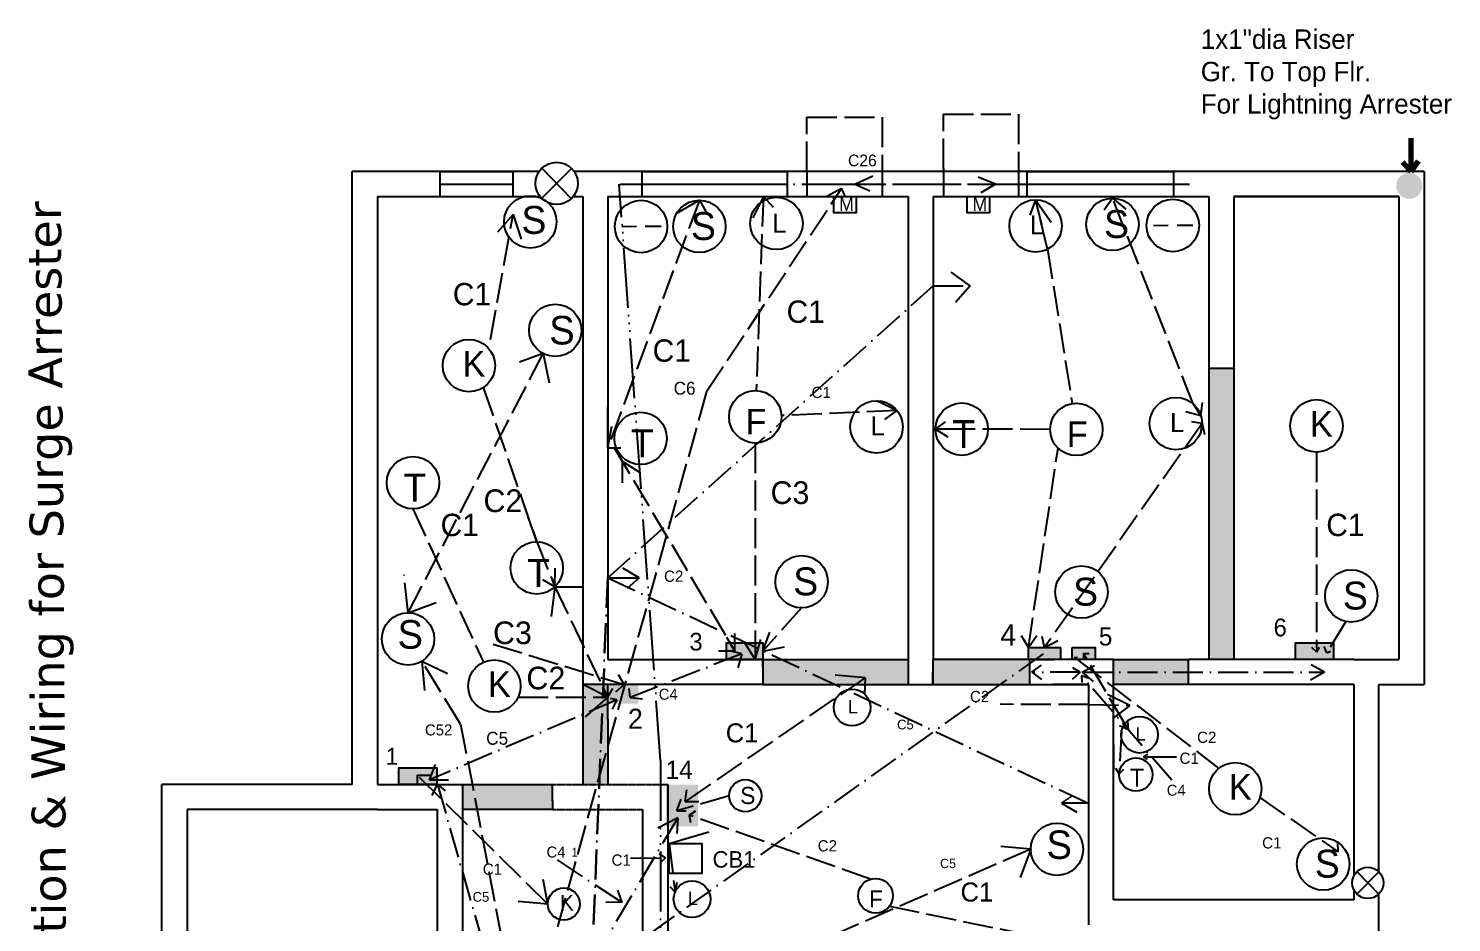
# Model space of a CAD drawing. Header units: inches. Extents: x 1248 to 4177, y -447 to 445.
# Drawn here: x 3608 to 4177, y 88 to 445 of the extents above; entities that cross this region are included whole.
import ezdxf

# ---------------------------------------------------------------- set-up
doc = ezdxf.new("R2010")
doc.units = ezdxf.units.IN
for name, pattern in [('ACAD_ISO02W100', [15, 12, -3]), ('ACAD_ISO06W100', [36, 24, -3, 0, -3, 0, -3, 0, -3]), ('ACAD_ISO10W100', [18, 12, -3, 0, -3]), ('HIDDEN2', [0.1875, 0.125, -0.0625])]:
    doc.linetypes.add(name, pattern=pattern)

msp = doc.modelspace()

# ---------------------------------------------------------------- hatches: boundary and pattern name
at = {"lineweight": 211}
msp.add_hatch(color=176, dxfattribs=at).paths.add_polyline_path([(4154.54, 382.23, 1), (4164.94, 382.23, 1)])
for color, points in [(3, [(4089.64, 309.42), (4079.64, 309.42), (4079.64, 240.92), (4079.64, 192.92), (4089.64, 192.92), (4089.64, 240.92)]), (3, [(3959.64, 192.92), (3901.64, 192.92), (3901.64, 190), (3901.64, 182.92), (3959.64, 182.92)]), (3, [(4008.08, 192.92), (3969.64, 192.92), (3969.54, 182.92), (4008.08, 182.92)]), (3, [(4071.64, 192.92), (4041.64, 192.92), (4041.64, 182.92), (4071.64, 182.92)]), (3, [(3839.64, 169.14), (3839.64, 182.92), (3829.64, 182.92), (3829.64, 168.92), (3829.64, 142.92), (3839.64, 142.92)]), (8, [(3851.89, 182.96), (3839.64, 182.96), (3839.64, 175.23), (3851.89, 175.23)]), (3, [(3817.64, 142.92), (3781.64, 142.92), (3781.64, 132.92), (3817.64, 132.92), (3817.64, 136.41)]), (8, [(3875.68, 142.92), (3862.88, 142.92), (3862.88, 126.2), (3875.68, 126.2)])]:
    msp.add_hatch(color=color).paths.add_polyline_path(points)
at = {"linetype": 'ACAD_ISO02W100'}
for points in [[(3901.64, 199.63), (3887.03, 199.63), (3887.03, 192.92), (3901.64, 192.92)], [(4129.57, 199.39), (4114.14, 199.39), (4114.14, 193.04), (4129.57, 193.04)], [(4020.5, 197.74), (4007.67, 197.74), (4007.67, 192.92), (4020.5, 192.92)], [(4034.26, 197.74), (4025.06, 197.74), (4025.06, 192.92), (4034.26, 192.92)], [(3771.45, 149.41), (3756.02, 149.41), (3756.02, 143.05), (3771.45, 143.05)]]:
    msp.add_hatch(color=252, dxfattribs=at).paths.add_polyline_path(points)

# ---------------------------------------------------------------- linework, layer by layer
for p, q in [((3919.19, 387.92), (3919.19, 409.66)), ((3919.19, 409.66), (3949.26, 409.66)), ((3949.26, 409.66), (3949.26, 387.92)), ((3973.68, 389.12), (3973.68, 410.87)), ((3973.68, 410.87), (4003.74, 410.87)), ((4003.74, 410.87), (4003.74, 389.12)), ((3876.24, 376.49), (3839.64, 277.52)), ((3876.24, 376.49), (3867.11, 371.15)), ((3876.24, 376.49), (3879.01, 371.75)), ((3901.8, 377.92), (3897.54, 369.48)), ((3901.8, 377.92), (3898.94, 300.39)), ((3901.8, 377.92), (3905.69, 373.72)), ((4010.51, 376.69), (4008.19, 370.46)), ((4015.26, 356.89), (4010.51, 376.69)), ((4010.51, 376.69), (4012.89, 366.79)), ((4010.51, 376.69), (4016.75, 367.66)), ((4041.22, 377.31), (4037.88, 372.56)), ((4073.46, 295.09), (4041.22, 377.31)), ((4041.22, 377.31), (4046.5, 372.97)), ((3792.87, 320.84), (3801.86, 370.75)), ((4015.26, 356.89), (4025.15, 295.23)), ((3789.92, 301.59), (3811.28, 239.99)), ((3955.12, 292.46), (3946.99, 296.33)), ((4076.54, 290.34), (4077.16, 295.59)), ((3839.64, 277.52), (3839.64, 293.89)), ((3839.64, 281.31), (3839.64, 293.89)), ((3839.64, 277.52), (3839.64, 290.42)), ((3955.12, 292.46), (3909.02, 290.39)), ((3955.12, 292.46), (3950.23, 288.79)), ((4076.54, 290.34), (4070.58, 291.94)), ((4073.46, 295.09), (4076.54, 290.34)), ((3839.64, 277.52), (3841.29, 286.23)), ((3970.57, 284.97), (3974.6, 287.9)), ((3977.19, 284.97), (3970.57, 284.97)), ((3970.57, 284.97), (3975.43, 281.95)), ((4016.34, 284.89), (3977.19, 284.97)), ((4077.01, 287.23), (4014.08, 197.74)), ((4077.01, 287.23), (4072.77, 287.85)), ((4077.01, 287.23), (4076.34, 283.55)), ((4077.01, 287.23), (4078.03, 282.88)), ((3898.56, 279.45), (3898.56, 192.92)), ((3839.64, 277.52), (3844.85, 277.52)), ((3842.24, 277.52), (3890.47, 196.27)), ((3843.95, 274.64), (3845.4, 272.2)), ((4007.67, 197.74), (4019.47, 277.43)), ((4122.68, 275.83), (4122.68, 199.43)), ((3845.4, 272.2), (3845.4, 263.52)), ((3845.4, 272.2), (3852.79, 267.5)), ((3761.88, 253.12), (3790, 191.84)), ((3811.28, 239.99), (3807.82, 249.98)), ((3811.28, 239.99), (3818.53, 221.96)), ((3818.53, 221.96), (3818.68, 229.46)), ((3818.53, 221.96), (3813.78, 224.76)), ((3818.53, 221.96), (3816.76, 207.61)), ((3818.53, 221.96), (3839.64, 177.93)), ((3818.53, 221.96), (3829.64, 221.96)), ((3917.07, 213.53), (3901.64, 196.27)), ((4134.38, 208.1), (4126.81, 195.63)), ((3793.86, 199.07), (3846.15, 182.92)), ((3890.47, 196.27), (3887.26, 201.68)), ((3890.47, 196.27), (3890.47, 203.36)), ((3898.56, 192.92), (3894.34, 199.63)), ((3898.56, 192.92), (3900.76, 200.85)), ((3901.64, 196.27), (3904.33, 203.85)), ((4007.67, 197.74), (4004.91, 202.32)), ((4007.67, 197.74), (4011.03, 202.52)), ((4014.08, 197.74), (4013.17, 202.12)), ((4014.08, 197.74), (4019.36, 200.47)), ((4122.68, 199.43), (4122.82, 195.91)), ((3890.47, 196.27), (3883.94, 196.27)), ((3901.64, 196.27), (3910.26, 197.93)), ((4027.18, 192.92), (4026.13, 193.84)), ((4026.13, 193.84), (4027.23, 193.78)), ((4026.13, 193.84), (4026.24, 193.2)), ((4046.17, 167.22), (4029.66, 195.33)), ((4029.66, 195.33), (4029.66, 192.92)), ((4029.66, 195.33), (4031.96, 195.33)), ((4122.82, 195.91), (4120.87, 197.73)), ((4122.75, 195.97), (4123.93, 197.9)), ((4126.81, 195.63), (4125.76, 198.15)), ((4126.81, 195.63), (4128.29, 196.25)), ((4027.18, 192.92), (4083.67, 149.41)), ((3839.64, 177.93), (3829.64, 182.92)), ((3846.15, 182.92), (3842.72, 179.91)), ((3846.15, 182.92), (3843.96, 186.76)), ((3803.88, 177.93), (3839.64, 177.93)), ((3839.64, 177.93), (3829.64, 169.14)), ((3839.64, 177.93), (3837.75, 179.71)), ((3839.64, 177.93), (3837.8, 181.76)), ((3839.64, 177.93), (3837.8, 181.76)), ((3839.64, 177.93), (3841.73, 181.38)), ((4047.65, 164.8), (4043.96, 166.4)), ((4046.17, 167.22), (4047.65, 164.8)), ((4047.65, 164.8), (4047.35, 168.48)), ((4044.88, 164.3), (4043.94, 147.29)), ((4053.64, 153.96), (4055.31, 155.06)), ((4066.85, 153.89), (4053.64, 153.96)), ((4053.64, 153.96), (4055.12, 152.94)), ((4043.94, 147.29), (4042.54, 149.42)), ((4043.94, 147.29), (4045.73, 149.09)), ((4100.12, 137.73), (4131.38, 116.05)), ((4131.38, 116.05), (4131.23, 119.86)), ((4131.38, 116.05), (4129.02, 116.68))]:
    msp.add_line(p, q, dxfattribs=at)
at = {"color": 0, "lineweight": 211}
for q in [(4160.48, 401.3), (4163.45, 392.21), (4157.13, 391.65)]:
    msp.add_line((4160.48, 387.92), q, dxfattribs=at)
for p, q in [((3812.22, 387.92), (3737.64, 387.92)), ((3737.64, 142.92), (3737.64, 387.92)), ((4165.64, 387.92), (3826.26, 387.92)), ((4165.64, 387.92), (4165.64, 335.42)), ((3747.64, 377.92), (3812.65, 377.92)), ((3747.64, 377.92), (3747.64, 142.92)), ((3747.64, 377.92), (3812.65, 377.92)), ((3825.83, 377.92), (3829.64, 377.92)), ((3825.83, 377.92), (3829.64, 377.92)), ((3829.64, 377.92), (3829.64, 182.92)), ((3839.64, 377.92), (3959.64, 377.92)), ((3839.64, 377.92), (3839.64, 202.92)), ((3839.64, 377.92), (3839.64, 202.92)), ((3839.64, 377.92), (3959.64, 377.92)), ((3959.64, 377.92), (3959.64, 202.92)), ((3959.64, 377.92), (3959.64, 367.92)), ((3969.64, 377.92), (4079.64, 377.92)), ((3969.64, 377.92), (3969.64, 202.92)), ((4014.64, 377.92), (4024.64, 377.92)), ((4079.64, 377.92), (4079.64, 240.92)), ((4089.64, 377.92), (4155.64, 377.92)), ((4155.64, 377.92), (4089.64, 377.92)), ((4089.64, 377.92), (4089.64, 240.92)), ((4155.64, 377.92), (4155.64, 192.92)), ((4165.64, 377.92), (4165.64, 182.92)), ((3829.64, 224.69), (3829.64, 224.69)), ((3839.64, 192.92), (3901.64, 192.92)), ((4017.74, 192.92), (4008.08, 192.92)), ((4008.08, 192.92), (4008.08, 182.92)), ((4041.64, 192.92), (4017.74, 192.92)), ((4041.64, 192.92), (4031.64, 192.92)), ((4041.64, 96.92), (4041.64, 192.92)), ((4137.64, 192.92), (4071.64, 192.92)), ((4071.64, 182.92), (4071.64, 192.92)), ((4137.64, 192.92), (4155.64, 192.92)), ((3846.15, 182.92), (3845.28, 182.15)), ((4008.08, 182.92), (4031.64, 182.92)), ((4031.64, 182.92), (4017.56, 182.92)), ((4031.64, 182.92), (4031.64, 87.97)), ((4137.64, 182.92), (4071.64, 182.92)), ((4137.64, 182.92), (4137.64, 106.54)), ((4147.64, 108.05), (4147.64, 182.92)), ((4147.64, 182.92), (4165.64, 182.92)), ((3839.64, 177.93), (3839.97, 179.21)), ((3829.64, 169.14), (3829.64, 168.92)), ((4041.64, 159.01), (4041.64, 149.01)), ((3737.64, 142.92), (3661.64, 142.92)), ((3661.64, -375.08), (3661.64, 142.92)), ((3747.64, 142.92), (3771.64, 142.92)), ((3771.64, 142.92), (3781.64, 142.92)), ((3781.64, 142.92), (3781.64, 64.41)), ((3817.64, 136.41), (3817.64, 142.92)), ((3863.64, 142.92), (3863.64, 100.41)), ((3817.64, 136.41), (3817.64, 136.41)), ((3863.64, 136.41), (3863.64, 64.41)), ((3747.64, 132.92), (3671.64, 132.92)), ((3671.64, 132.92), (3671.64, 50.92)), ((3747.64, 132.92), (3737.64, 132.92)), ((3747.64, 132.92), (3771.64, 132.92)), ((3771.64, 55.63), (3771.64, 132.92)), ((3853.64, 64.41), (3853.64, 132.92)), ((4137.64, 96.92), (4041.64, 96.92)), ((4137.64, 100.73), (4137.64, 96.92)), ((4147.64, -101.77), (4147.64, 99.22)), ((4031.64, 95.18), (4031.64, 86.92))]:
    msp.add_line(p, q)
at = {"color": 3, "linetype": 'ByBlock'}
for p, q in [((3801.86, 387.92), (3772.58, 387.92)), ((3772.58, 387.92), (3772.58, 377.92)), ((3801.86, 377.92), (3801.86, 387.92)), ((3853.24, 387.92), (3853.24, 377.92)), ((3911.48, 377.92), (3911.48, 387.92)), ((4006.97, 387.92), (4006.97, 377.92)), ((4065.66, 377.92), (4065.66, 387.92)), ((3772.58, 377.92), (3801.86, 377.92)), ((3853.24, 377.92), (3882.51, 377.92)), ((3882.2, 377.92), (3911.48, 377.92)), ((4006.97, 377.92), (4036.25, 377.92)), ((4036.38, 377.92), (4065.66, 377.92)), ((3969.54, 182.92), (3969.64, 192.92)), ((3829.64, 168.92), (3829.64, 142.92)), ((3839.64, 169.14), (3839.64, 142.92)), ((3781.64, 142.92), (3817.64, 142.92)), ((3817.64, 132.92), (3781.64, 132.92))]:
    msp.add_line(p, q, dxfattribs=at)
at = {"color": 3}
for p, q in [((3772.58, 387.92), (3801.86, 387.92)), ((3853.24, 387.92), (3911.48, 387.92)), ((4006.97, 387.92), (4065.25, 387.92)), ((3772.58, 382.92), (3801.86, 382.92)), ((3853.24, 382.92), (3911.48, 382.92)), ((4007.01, 382.92), (4065.25, 382.92)), ((3772.58, 377.92), (3801.86, 377.92)), ((4079.64, 309.42), (4089.64, 309.42)), ((4079.64, 309.42), (4079.64, 240.92)), ((4089.64, 309.42), (4089.64, 240.92)), ((4079.64, 240.92), (4079.64, 192.92)), ((4089.64, 240.92), (4089.64, 192.92)), ((3829.64, 210.47), (3829.64, 210.47)), ((3901.64, 192.92), (3959.64, 192.92)), ((4008.08, 192.92), (3969.64, 192.92)), ((4041.64, 192.92), (4071.64, 192.92)), ((3839.64, 182.92), (3829.64, 182.92)), ((3829.64, 182.92), (3829.64, 168.92)), ((3839.64, 169.14), (3839.64, 182.92)), ((3901.64, 182.92), (3959.64, 182.92)), ((3969.54, 182.92), (4008.08, 182.92)), ((4071.64, 182.92), (4041.64, 182.92))]:
    msp.add_line(p, q, dxfattribs=at)
at = {"color": 0}
for p, q in [((3825.22, 389.19), (3813.26, 377.23)), ((3813.38, 389.3), (3825.1, 377.11)), ((3845.24, 365.98), (3851.1, 366.07)), ((3860.99, 365.99), (3854.66, 365.99)), ((4057.59, 366.39), (4063.46, 366.47)), ((4073.35, 366.39), (4067.01, 366.39)), ((3839.64, 310.25), (3839.64, 277.52)), ((3864.12, 119.44), (3880.06, 124.03)), ((4147.62, 108.07), (4138.76, 99.2)), ((4138.85, 108.15), (4147.53, 99.12))]:
    msp.add_line(p, q, dxfattribs=at)
at = {"color": 3, "linetype": 'ACAD_ISO02W100'}
for p, q in [((3853.24, 387.92), (3911.48, 387.92)), ((4007.01, 387.92), (4065.25, 387.92)), ((3879.08, 299.99), (3932.99, 381.15)), ((3932.99, 381.15), (3927.1, 377.92)), ((3932.99, 381.15), (3934.35, 377.92)), ((3938.33, 382.96), (3945.51, 386.18)), ((3938.33, 382.96), (3994.51, 382.96)), ((3938.33, 382.96), (3944.31, 380.29)), ((3994.51, 382.96), (3987.56, 385.64)), ((3994.51, 382.96), (3988.66, 379.47)), ((3759.91, 211.59), (3813.85, 315.19)), ((3813.85, 315.19), (3804.35, 311.79)), ((3813.85, 315.19), (3816.21, 303.5)), ((3879.08, 299.99), (3809.98, 51.82)), ((3759.91, 211.59), (3758.34, 226.71)), ((3759.91, 211.59), (3772.29, 216.16)), ((3780.9, 167.09), (3765.41, 192.2)), ((3765.41, 192.2), (3766.49, 180.54)), ((3765.41, 192.2), (3775.64, 187.31)), ((3780.9, 167.09), (3802.98, 51.82)), ((4008.58, 117.07), (3886.44, 63.88)), ((4008.58, 117.07), (3995.25, 118.33)), ((4008.58, 117.07), (4003.72, 104.14))]:
    msp.add_line(p, q, dxfattribs=at)
at = {"color": 0, "linetype": 'ACAD_ISO02W100'}
for p, q in [((3919.19, 387.92), (3919.19, 377.92)), ((3949.26, 387.92), (3949.26, 377.92)), ((3973.68, 389.12), (3973.68, 377.92)), ((4003.74, 389.12), (4003.74, 377.92)), ((3801.86, 370.75), (3795.6, 363.65)), ((3801.86, 370.75), (3805.07, 360.92)), ((3942.5, 185.65), (3870.59, 136.21)), ((3942.5, 185.65), (3929.99, 186.69)), ((3942.5, 185.65), (3942.21, 179.12)), ((4048.1, 174.6), (4039.25, 179)), ((4031.64, 174.94), (3996.32, 175.01)), ((4031.64, 174.94), (4048.1, 174.6)), ((4048.1, 174.6), (4041.64, 169.64)), ((3815.68, 95.2), (3763.52, 146.7)), ((3763.52, 146.7), (3763.52, 142.92)), ((3763.52, 146.7), (3768.93, 146.7)), ((3888.17, 138.48), (3867.3, 132.42)), ((3867.3, 132.42), (3868.91, 137.05)), ((3870.59, 136.21), (3871.28, 140.8)), ((4031.64, 141.73), (4031.64, 141.73)), ((3867.3, 132.42), (3871.01, 132.39)), ((3870.59, 136.21), (3876.03, 136.16)), ((3872.12, 130.75), (3874.86, 132.46)), ((3944.53, 105.15), (3872.12, 130.75)), ((3872.12, 130.75), (3872.71, 127.74)), ((3864.12, 119.44), (3866.55, 99.95)), ((3862.73, 113.65), (3860.18, 115.39)), ((3848.8, 113.54), (3862.73, 113.65)), ((3862.73, 113.65), (3860.72, 111.75)), ((3815.68, 95.2), (3813.83, 105.03)), ((3866.55, 99.95), (3867.35, 103.91)), ((3866.55, 99.95), (3864.62, 102.07)), ((3815.68, 95.2), (3803.86, 96.22)), ((3952.15, 94.29), (4019.69, 80.45))]:
    msp.add_line(p, q, dxfattribs=at)
at = {"color": 163, "linetype": 'ACAD_ISO06W100', "lineweight": 25}
for p, q in [((3860.72, 152.49), (3844.25, 382.87)), ((3844.6, 382.9), (4071.98, 382.9)), ((3860.72, 152.49), (3860.72, 54.59))]:
    msp.add_line(p, q, dxfattribs=at)
at = {"color": 0, "linetype": 'ACAD_ISO10W100', "lineweight": 25}
for p, q in [((3984.38, 342.27), (3976.76, 347.76)), ((3969.64, 342.27), (3984.38, 342.27)), ((3984.38, 342.27), (3978.54, 335.67)), ((3852.15, 225.56), (3845.7, 229.48)), ((3839.64, 225.56), (3852.15, 225.56)), ((3852.15, 225.56), (3847.38, 221.36))]:
    msp.add_line(p, q, dxfattribs=at)
at = {"color": 57, "linetype": 'ACAD_ISO10W100'}
for q in [(3969.64, 342.27), (4031.64, 135.44)]:
    msp.add_line((3839.64, 225.56), q, dxfattribs=at)
at = {"color": 57, "linetype": 'ACAD_ISO10W100', "lineweight": 30}
msp.add_line((3839.64, 225.56), (3832.51, 50.72), dxfattribs=at)
at = {"linetype": 'ByBlock'}
for p, q in [((3839.64, 202.92), (3839.64, 192.92)), ((3959.64, 202.92), (3959.64, 182.97)), ((3969.64, 202.92), (3969.54, 182.92)), ((3839.64, 192.92), (3901.64, 192.92)), ((3901.64, 192.92), (3901.64, 182.92)), ((3901.64, 190), (3901.64, 192.92)), ((3901.64, 182.92), (3839.64, 182.92)), ((3959.64, 182.97), (3969.54, 182.92))]:
    msp.add_line(p, q, dxfattribs=at)
at = {"color": 1, "linetype": 'ACAD_ISO10W100'}
for p, q in [((4013.6, 195.25), (3805.32, 47.01)), ((3893.22, 195.25), (3848.64, 177.75)), ((3893.22, 195.25), (3888.78, 196.27)), ((3893.22, 195.25), (3891.55, 189.59)), ((4009.07, 187.9), (4012.9, 190.64)), ((4028.38, 187.88), (4009.07, 187.9)), ((4009.07, 187.9), (4012.9, 184.88)), ((4028.38, 187.88), (4025.09, 184.88)), ((4028.38, 187.88), (4025.36, 189.57)), ((4029.11, 187.88), (4034.03, 190.53)), ((4029.11, 187.88), (4125.92, 187.88)), ((4029.11, 187.88), (4033.48, 184.14)), ((4125.92, 187.88), (4120.3, 184.61)), ((4125.92, 187.88), (4120.61, 190.85)), ((4064.94, 144.68), (4028.81, 186.53)), ((4028.81, 186.53), (4028.92, 183.73)), ((4028.81, 186.53), (4031.96, 185.45)), ((3843.25, 176.78), (3768.48, 144.85)), ((3843.25, 176.78), (3840.78, 177.31)), ((3843.25, 176.78), (3841.45, 173.11)), ((3848.64, 177.75), (3848.27, 181.28)), ((3848.64, 177.75), (3853.53, 177.22)), ((3768.48, 144.85), (3770.88, 150.98)), ((3768.48, 144.85), (3776.07, 144.85)), ((3771.47, 143.08), (3769.39, 138.52)), ((3771.64, 142.92), (3798.48, 49.1)), ((3771.64, 142.92), (3774.75, 140.42)), ((3867.59, 129.68), (3816.22, 42.7)), ((3867.59, 129.68), (3859.65, 125.48)), ((3867.59, 129.68), (3867.24, 123.32)), ((3819.45, 112.79), (3845.47, 95.83)), ((3845.47, 95.83), (3843.71, 100.74)), ((3845.47, 95.83), (3838.91, 95.94))]:
    msp.add_line(p, q, dxfattribs=at)
at = {"linetype": 'HIDDEN2'}
for p, q in [((3817.64, 142.92), (3863.64, 142.92)), ((3817.64, 136.41), (3817.64, 132.92)), ((3817.64, 132.92), (3853.64, 132.92))]:
    msp.add_line(p, q, dxfattribs=at)
at = {"color": 0, "linetype": 'ACAD_ISO10W100'}
for p, q in [((4020.93, 135.44), (4024.8, 138.12)), ((4031.64, 135.44), (4020.93, 135.44)), ((4020.93, 135.44), (4027.03, 131.94))]:
    msp.add_line(p, q, dxfattribs=at)
at = {"color": 0}
for points in [[(3929.89, 377.92), (3938.8, 377.92), (3938.8, 371.46), (3929.89, 371.46)], [(3983.17, 377.92), (3992.08, 377.92), (3992.08, 371.46), (3983.17, 371.46)], [(3901.64, 192.92), (3887.03, 192.92), (3887.03, 199.63), (3901.64, 199.63)], [(4114.16, 193.07), (4129.59, 193.07), (4129.59, 199.43), (4114.16, 199.43)], [(4020.5, 192.92), (4007.67, 192.92), (4007.67, 197.74), (4020.5, 197.74)], [(4025.06, 197.74), (4034.26, 197.74), (4034.26, 192.92), (4025.06, 192.92)], [(4008.08, 192.92), (4017.74, 192.92), (4017.74, 192.92), (4008.08, 192.92)], [(3756.04, 143.08), (3771.47, 143.08), (3771.47, 149.44), (3756.04, 149.44)], [(3864.12, 119.44), (3877.29, 119.44), (3877.29, 107.39), (3864.12, 107.39)]]:
    msp.add_lwpolyline(points, close=True, dxfattribs=at)
for centre, radius in [((3819.24, 383.21), 8.45), ((3808.73, 367.81), 10.47), ((3852.96, 365.98), 10.47), ((3876.24, 366.02), 10.47), ((3907.03, 367.2), 10.47), ((4010.51, 366.22), 10.47), ((4041.22, 366.84), 10.47), ((4065.32, 366.39), 10.47), ((3818.69, 324.48), 10.47), ((3784.21, 310.36), 10.47), ((3898.56, 289.92), 10.47), ((3946.99, 285.86), 10.47), ((4066.54, 287.23), 10.47), ((4122.68, 286.3), 10.47), ((3852.79, 281.31), 10.47), ((3981.04, 284.97), 10.47), ((4026.81, 284.89), 10.47), ((3761.88, 263.59), 10.47), ((3811.28, 229.52), 10.47), ((3917.07, 224), 10.47), ((4028.84, 219.88), 10.47), ((4136.59, 218.34), 10.47), ((3759.91, 201.12), 10.47), ((3794.37, 182.32), 10.47), ((3937.23, 173.74), 7.33), ((4052.07, 162.87), 7.33), ((4050.57, 146.92), 6.65), ((4090.27, 141.28), 10.47), ((3894.59, 138.48), 6.42), ((4019.05, 117.07), 10.47), ((4125.38, 111.17), 10.47), ((4143.19, 103.64), 6.27), ((3873.31, 97.12), 7.33), ((3946.6, 98.49), 6.97), ((3822.1, 95.2), 6.42)]:
    msp.add_circle(centre, radius, dxfattribs=at)

# ---------------------------------------------------------------- texts
at = {"color": 0, "lineweight": 211, "insert": (4076.49, 444.72), "char_height": 7.7568, "width": 182.4987, "attachment_point": 1}
msp.add_mtext('1x1"dia Riser\\PGr. To Top Flr. \\PFor Lightning Arrester ', dxfattribs=at)
at = {"color": 3, "linetype": 'ACAD_ISO02W100', "attachment_point": 1}
for s, insert, char_height, width in [('C26', (3935.6, 394.72), 4.685, 2627.9136), ('C6', (3865.98, 303.89), 5.115, 117.6106), ('C52', (3766.67, 167.01), 4.442, 102.1467), ('C5', (3972.37, 113.27), 3.719, 85.0461)]:
    msp.add_mtext(s, dxfattribs=dict(at, insert=insert, char_height=char_height, width=width))
at = {"color": 0, "lineweight": 211, "insert": (3611.14, -79.47), "char_height": 13.4407, "width": 489.7709, "attachment_point": 1, "rotation": 90.4172}
msp.add_mtext('{\\fVerdana|b0|i0|c0|p34;MDB-SDB Connection & Wiring for Surge Arrester}', dxfattribs=at)
at = {"linetype": 'ACAD_ISO02W100', "attachment_point": 1}
for s, insert, char_height, width in [('{\\C3;M}', (3932.06, 377.52), 5.293, 141.5712), ('{\\C3;M}', (3985.33, 377.52), 5.293, 141.5712), ('{\\C1;4}', (3996.44, 206.97), 8.458, 193.4143), ('{\\C1;5}', (4035.79, 205.73), 7.241, 149.8163), ('{\\C1;6}', (4105.56, 209.28), 7.107, 165.8124)]:
    msp.add_mtext(s, dxfattribs=dict(at, insert=insert, char_height=char_height, width=width))
at = {"color": 0, "attachment_point": 1}
for s, insert, char_height, width in [('S', (3805.18, 374.18), 11.16, 236.1352), ('S', (3872.89, 371.75), 11.16, 236.1352), ('L', (3905.36, 371.12), 7.6, 178.1721), ('L', (4008.19, 370.46), 7.6, 178.1721), ('S', (4037.88, 372.56), 11.16, 236.1352), ('C1', (3777.78, 343.41), 8.935, 202.8722), ('C1', (3911.07, 336.4), 8.935, 202.8722), ('{\\C3;S}', (3816.29, 330.23), 11.401, 239.632), ('C1', (3857.59, 320.86), 8.935, 202.8722), ('K', (3781.64, 316.25), 10.27, 207.0976), ('C1', (3921.07, 301.92), 4.505, 102.2746), ('F', (3894.75, 293.09), 10.15, 219.5912), ('L', (3944.66, 290.1), 7.6, 178.1721), ('L', (4064.22, 291.47), 7.6, 178.1721), ('K', (4120.1, 292.19), 10.27, 207.0976), ('T', (3848.93, 284.94), 11.19, 209.8641), ('T', (3977.19, 288.6), 11.19, 209.8641), ('F', (4023, 288.06), 10.15, 219.5912), ('T', (3758.02, 267.22), 11.19, 209.8641), ('C3', (3904.69, 264.13), 9.057, 194.4169), ('C2', (3790.02, 260.91), 9.077, 185.1857), ('C1', (3772.9, 251.18), 8.935, 202.8722), ('C1', (4126.6, 251.18), 8.935, 202.8722), ('T', (3807.43, 233.15), 11.19, 209.8641), ('C2', (3862.14, 228.47), 4.5, 91.8149), ('S', (3913.73, 229.73), 11.16, 236.1352), ('S', (4025.49, 225.61), 11.16, 236.1352), ('S', (4133.25, 224.06), 11.16, 236.1352), ('{\\C3;S}', (3755.71, 208.66), 11.401, 239.632), ('C3', (3793.86, 208.12), 9.057, 194.4169), ('K', (3791.79, 188.21), 10.27, 207.0976), ('C2', (3807.18, 190.05), 9.077, 185.1857), ('L', (3935.6, 176.71), 5.32, 124.6675), ('C2', (3984.32, 180.39), 4.5, 91.8149), ('{\\C1;2}', (3847.72, 173.24), 8.021, 174.3336), ('C1', (3886.79, 167.41), 7.619, 172.9933), ('L', (4050.44, 165.83), 5.32, 124.6675), ('C2', (4075.02, 164.08), 4.5, 91.8149), ('C1', (4068.02, 155.71), 4.505, 102.2746), ('{\\C1;14}', (3862.77, 152.49), 7.265, 162.0266), ('T', (4048.13, 149.23), 7.11, 133.2206), ('S', (3892.54, 141.99), 6.84, 144.7997), ('K', (4087.69, 147.17), 10.27, 207.0976), ('C2', (3923.5, 120.71), 4.5, 91.8149), ('{\\C3;S}', (4014.86, 124.61), 11.401, 239.632), ('C1', (4101, 121.9), 4.505, 102.2746), ('C1', (3841.18, 115), 4.505, 102.2746), ('{\\C4;CB1}', (3881.51, 116.32), 6.578, 1079.263), ('S', (4122.04, 116.9), 11.16, 236.1352), ('C1', (3789.76, 111.37), 4.505, 102.2746), ('C1', (3980.56, 103.8), 7.619, 172.9933), ('K', (3820.52, 98.81), 6.3, 126.9937), ('L', (3871.68, 100.09), 5.32, 124.6675), ('F', (3944.06, 100.6), 6.75, 146.0875)]:
    msp.add_mtext(s, dxfattribs=dict(at, insert=insert, char_height=char_height, width=width))
at = {"insert": (3872.27, 203.59), "char_height": 7.075, "width": 137.9247, "attachment_point": 1}
msp.add_mtext('{\\C1;3}', dxfattribs=at)
at = {"color": 1, "linetype": 'ACAD_ISO10W100', "attachment_point": 1}
for s, insert, char_height, width in [('C4', (3860.03, 181.24), 4.411, 96.9541), ('C5', (3955.21, 168.88), 3.889, 85.0822), ('C5', (3791.11, 163.99), 5.138, 112.3996), ('C4', (4062.89, 142.89), 4.411, 96.9541), ('C4', (3815.21, 118.17), 4.411, 96.9541), ('C5', (3785.7, 99.99), 3.889, 85.0822)]:
    msp.add_mtext(s, dxfattribs=dict(at, insert=insert, char_height=char_height, width=width))
at = {"color": 0, "linetype": 'ACAD_ISO02W100', "insert": (3750.97, 157.62), "char_height": 6.748, "width": 137.7686, "attachment_point": 1}
msp.add_mtext('{\\C1;1}', dxfattribs=at)
at = {"color": 4, "linetype": 'ACAD_ISO02W100', "lineweight": 25, "insert": (3825.17, 117.66), "char_height": 3.53, "width": 76.254, "attachment_point": 1}
msp.add_mtext('1', dxfattribs=at)

doc.saveas('drawing.dxf')
